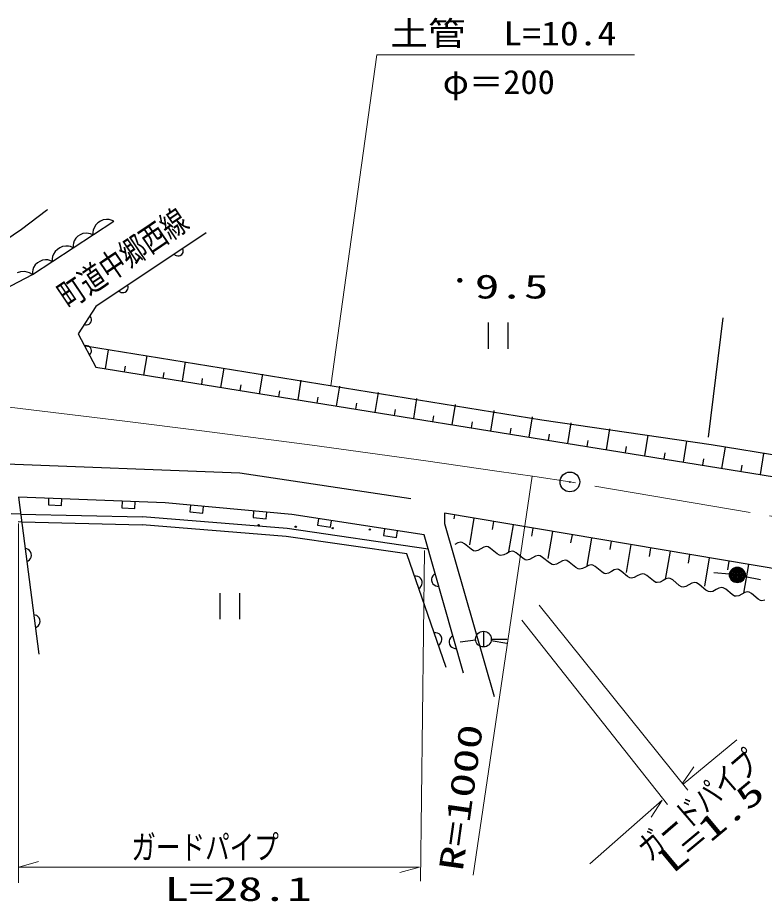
# Model space of a CAD drawing. Units: millimetres, scale not verified. Extents: x 40000 to 680000, y 20000 to 380000.
# Drawn here: x 424351 to 481284, y 249815 to 317206 of the extents above; entities that cross this region are included whole.
import ezdxf
from ezdxf.enums import TextEntityAlignment as Align

# ---------------------------------------------------------------- set-up
doc = ezdxf.new("R2010")
doc.units = ezdxf.units.MM
doc.header["$LTSCALE"] = 1000
doc.linetypes.add('CHAIN', pattern=[18.5, 12, -1.5, 3.5, -1.5])
for name, color, linetype, lineweight in [('M-BGD', 7, 'Continuous', 25), ('M-BMK', 2, 'CHAIN', 13), ('M-BMK-SRVR', 3, 'Continuous', 25), ('M-STR-HTXT', 7, 'Continuous', 13), ('M-STR-STRC', 7, 'Continuous', 25)]:
    doc.layers.add(name, color=color, linetype=linetype, lineweight=lineweight)
doc.layers.add('M-BMK-HTXT', color=7, linetype='Continuous')
doc.styles.add('ＭＳ ゴシック', font='')
doc.styles.get('ＭＳ ゴシック').set_extended_font_data('MS Gothic')

msp = doc.modelspace()

# ---------------------------------------------------------------- linework, layer by layer
at = {"layer": 'M-BGD'}
for p, q in [((426553, 302516), (426644, 302586)), ((424631, 301080), (426553, 302516)), ((425484, 297615), (431674, 301675)), ((430302, 301411), (430174, 301190)), ((430471, 301568), (430302, 301411)), ((430662, 301693), (430471, 301568)), ((430874, 301786), (430662, 301693)), ((431127, 301816), (430874, 301786)), ((431316, 301804), (431127, 301816)), ((431474, 301771), (431316, 301804)), ((431674, 301675), (431474, 301771)), ((422649, 299727), (424631, 301080)), ((429127, 300650), (428946, 300531)), ((429327, 300738), (429127, 300650)), ((429567, 300766), (429327, 300738)), ((429746, 300755), (429567, 300766)), ((429896, 300724), (429746, 300755)), ((430085, 300632), (429896, 300724)), ((430109, 301012), (430076, 300854)), ((430076, 300854), (430085, 300632)), ((430174, 301190), (430109, 301012)), ((438722, 300789), (430303, 295177)), ((428603, 300005), (428571, 299855)), ((428664, 300174), (428603, 300005)), ((428785, 300383), (428664, 300174)), ((428946, 300531), (428785, 300383)), ((427208, 299381), (427080, 299161)), ((427378, 299538), (427208, 299381)), ((427568, 299663), (427378, 299538)), ((427780, 299757), (427568, 299663)), ((428033, 299786), (427780, 299757)), ((428223, 299774), (428033, 299786)), ((428380, 299742), (428223, 299774)), ((428580, 299645), (428380, 299742)), ((428571, 299855), (428580, 299645)), ((436857, 299142), (436919, 299222)), ((436919, 299222), (436959, 299306)), ((436976, 299510), (436950, 299608)), ((436959, 299306), (436981, 299417)), ((436981, 299417), (436976, 299510)), ((426033, 298620), (425852, 298502)), ((426233, 298709), (426033, 298620)), ((426473, 298737), (426233, 298709)), ((426653, 298726), (426473, 298737)), ((426802, 298694), (426653, 298726)), ((426991, 298603), (426802, 298694)), ((427015, 298982), (426982, 298825)), ((426982, 298825), (426991, 298603)), ((427080, 299161), (427015, 298982)), ((436284, 299164), (436364, 299102)), ((436364, 299102), (436448, 299062)), ((436448, 299062), (436559, 299040)), ((436559, 299040), (436653, 299044)), ((436653, 299044), (436750, 299071)), ((436750, 299071), (436857, 299142)), ((425509, 297975), (425478, 297826)), ((425570, 298145), (425509, 297975)), ((425691, 298353), (425570, 298145)), ((425852, 298502), (425691, 298353)), ((417830, 293621), (425484, 297615)), ((424575, 297835), (424320, 297752)), ((424870, 297840), (424575, 297835)), ((425087, 297805), (424870, 297840)), ((425265, 297749), (425087, 297805)), ((425484, 297615), (425265, 297749)), ((425478, 297826), (425486, 297616)), ((432767, 296704), (432740, 296802)), ((432749, 296500), (432771, 296611)), ((432771, 296611), (432767, 296704)), ((432075, 296358), (432155, 296296)), ((432155, 296296), (432239, 296256)), ((432239, 296256), (432350, 296234)), ((432350, 296234), (432443, 296238)), ((432443, 296238), (432541, 296265)), ((432541, 296265), (432647, 296336)), ((432647, 296336), (432709, 296416)), ((432709, 296416), (432749, 296500)), ((430303, 295177), (428961, 293102)), ((429716, 293799), (429800, 293840)), ((429800, 293840), (429879, 293903)), ((429912, 294396), (429849, 294475)), ((429879, 293903), (429948, 294011)), ((429953, 294312), (429912, 294396)), ((429948, 294011), (429974, 294109)), ((429977, 294202), (429953, 294312)), ((429974, 294109), (429977, 294202)), ((460220, 293959), (460220, 291959)), ((461740, 291959), (461740, 293959)), ((478110, 294315), (476996, 285214)), ((429414, 293804), (429512, 293778)), ((429512, 293778), (429606, 293775)), ((429606, 293775), (429716, 293799)), ((428961, 293102), (430303, 290540)), ((429546, 292192), (429446, 292175)), ((464331, 286502), (429528, 292158)), ((429639, 292186), (429546, 292192)), ((429747, 292152), (429639, 292186)), ((429827, 292104), (429747, 292152)), ((429900, 292034), (429827, 292104)), ((429959, 291920), (429900, 292034)), ((429975, 291820), (429959, 291920)), ((429970, 291727), (429975, 291820)), ((431037, 290421), (431273, 291882)), ((429817, 291467), (429887, 291540)), ((429887, 291540), (429936, 291619)), ((429936, 291619), (429970, 291727)), ((433976, 289947), (434213, 291417)), ((430303, 290540), (515520, 276787)), ((432507, 290184), (432578, 290624)), ((436914, 289473), (437153, 290953)), ((439853, 288999), (440093, 290488)), ((435445, 289710), (435517, 290152)), ((442791, 288524), (443033, 290023)), ((438384, 289236), (438456, 289681)), ((441322, 288761), (441395, 289210)), ((445730, 288050), (445973, 289559)), ((444261, 288287), (444334, 288738)), ((448669, 287576), (448914, 289094)), ((451607, 287102), (451854, 288629)), ((447199, 287813), (447273, 288267)), ((450138, 287339), (450212, 287796)), ((454546, 286627), (454794, 288164)), ((453076, 286864), (453151, 287324)), ((457484, 286153), (457734, 287700)), ((460423, 285679), (460674, 287235)), ((456015, 286390), (456090, 286853)), ((463361, 285205), (463614, 286770)), ((477237, 284617), (464331, 286502)), ((458953, 285916), (459029, 286381)), ((461892, 285442), (461968, 285910)), ((466300, 284730), (466554, 286306)), ((469238, 284256), (469494, 285841)), ((464830, 284967), (464907, 285439)), ((472177, 283782), (472434, 285376)), ((467769, 284493), (467846, 284967)), ((470708, 284019), (470785, 284496)), ((475115, 283308), (475374, 284912)), ((492318, 282152), (477237, 284617)), ((478054, 282833), (478313, 284441)), ((473646, 283545), (473724, 284024)), ((480992, 282359), (481251, 283961)), ((476585, 283070), (476663, 283553)), ((479523, 282596), (479601, 283078)), ((424411, 280638), (425964, 268658)), ((435604, 280195), (424411, 280638)), ((426710, 280547), (426690, 280048)), ((427689, 280008), (427709, 280508)), ((426690, 280048), (427689, 280008)), ((432306, 280325), (432286, 279826)), ((432286, 279826), (433286, 279786)), ((433286, 279786), (433305, 280286)), ((445255, 279307), (435604, 280195)), ((437519, 280019), (437473, 279521)), ((438469, 279429), (438515, 279927)), ((424579, 279347), (423852, 279374)), ((424578, 279351), (433872, 279130)), ((444890, 278240), (433872, 279130)), ((437473, 279521), (438469, 279429)), ((442344, 279575), (442299, 279077)), ((442299, 279077), (443294, 278985)), ((443294, 278985), (443340, 279483)), ((455350, 277754), (445255, 279307)), ((504739, 271332), (456903, 279418)), ((456903, 279418), (456903, 278642)), ((457650, 279292), (457599, 278987)), ((459145, 279039), (458802, 277011)), ((424657, 278742), (424382, 278754)), ((424656, 278749), (433841, 278531)), ((444823, 277643), (433841, 278531)), ((447285, 278995), (447209, 278501)), ((447209, 278501), (448197, 278349)), ((448197, 278349), (448273, 278843)), ((456903, 278642), (460675, 265441)), ((460640, 278787), (460537, 278175)), ((462135, 278534), (461788, 276483)), ((455654, 276684), (444890, 278240)), ((452332, 278219), (452256, 277724)), ((452256, 277724), (453244, 277572)), ((453244, 277572), (453320, 278066)), ((458345, 267216), (455350, 277754)), ((463630, 278281), (463525, 277662)), ((465125, 278028), (464774, 275954)), ((466620, 277776), (466514, 277150)), ((454030, 276312), (444823, 277643)), ((457920, 277160), (457696, 277037)), ((458131, 277205), (457920, 277160)), ((458249, 277185), (458131, 277205)), ((458433, 277072), (458249, 277185)), ((458930, 276661), (458433, 277072)), ((468115, 277523), (467760, 275426)), ((469610, 277270), (469503, 276638)), ((471104, 277018), (470746, 274897)), ((425044, 276693), (424920, 276717)), ((425151, 276646), (425044, 276693)), ((425263, 276560), (425151, 276646)), ((425335, 276468), (425263, 276560)), ((425390, 276354), (425335, 276468)), ((425411, 276196), (425390, 276354)), ((457025, 267659), (454030, 276312)), ((459113, 276548), (458930, 276661)), ((459231, 276527), (459113, 276548)), ((459442, 276572), (459231, 276527)), ((459666, 276695), (459442, 276572)), ((459891, 276819), (459666, 276695)), ((460102, 276863), (459891, 276819)), ((460220, 276843), (460102, 276863)), ((460403, 276730), (460220, 276843)), ((460900, 276319), (460403, 276730)), ((461084, 276206), (460900, 276319)), ((461637, 276354), (461413, 276230)), ((461861, 276477), (461637, 276354)), ((462072, 276522), (461861, 276477)), ((462190, 276501), (462072, 276522)), ((462374, 276388), (462190, 276501)), ((462871, 275977), (462374, 276388)), ((472599, 276765), (472491, 276125)), ((474094, 276512), (473732, 274369)), ((425048, 275725), (425162, 275780)), ((425162, 275780), (425254, 275853)), ((425254, 275853), (425340, 275965)), ((425340, 275965), (425387, 276072)), ((425387, 276072), (425411, 276196)), ((461202, 276185), (461084, 276206)), ((461413, 276230), (461202, 276185)), ((463054, 275864), (462871, 275977)), ((463173, 275844), (463054, 275864)), ((463383, 275888), (463173, 275844)), ((463608, 276012), (463383, 275888)), ((463843, 276142), (463608, 276012)), ((464065, 276188), (463843, 276142)), ((464189, 276167), (464065, 276188)), ((464381, 276048), (464189, 276167)), ((464903, 275617), (464381, 276048)), ((465677, 275653), (465441, 275523)), ((465901, 275777), (465677, 275653)), ((466112, 275821), (465901, 275777)), ((466230, 275801), (466112, 275821)), ((466414, 275688), (466230, 275801)), ((466911, 275277), (466414, 275688)), ((475589, 276260), (475480, 275613)), ((477084, 276007), (476718, 273841)), ((478579, 275754), (478468, 275101)), ((465096, 275498), (464903, 275617)), ((465220, 275477), (465096, 275498)), ((465441, 275523), (465220, 275477)), ((467094, 275164), (466911, 275277)), ((467212, 275143), (467094, 275164)), ((467423, 275188), (467212, 275143)), ((467647, 275311), (467423, 275188)), ((467872, 275435), (467647, 275311)), ((468083, 275480), (467872, 275435)), ((468201, 275459), (468083, 275480)), ((468384, 275346), (468201, 275459)), ((468881, 274935), (468384, 275346)), ((469618, 274970), (469394, 274846)), ((469842, 275093), (469618, 274970)), ((470053, 275138), (469842, 275093)), ((470171, 275117), (470053, 275138)), ((470355, 275004), (470171, 275117)), ((470852, 274593), (470355, 275004)), ((480074, 275502), (479704, 273312)), ((454742, 274623), (454615, 274621)), ((454856, 274599), (454742, 274623)), ((454983, 274537), (454856, 274599)), ((455073, 274462), (454983, 274537)), ((455150, 274362), (455073, 274462)), ((455202, 274211), (455150, 274362)), ((455907, 274405), (455901, 274279)), ((455937, 274518), (455907, 274405)), ((456006, 274641), (455937, 274518)), ((456086, 274726), (456006, 274641)), ((456190, 274798), (456086, 274726)), ((469065, 274822), (468881, 274935)), ((469183, 274802), (469065, 274822)), ((469394, 274846), (469183, 274802)), ((471035, 274480), (470852, 274593)), ((471153, 274460), (471035, 274480)), ((471364, 274505), (471153, 274460)), ((471589, 274628), (471364, 274505)), ((471813, 274752), (471589, 274628)), ((472024, 274796), (471813, 274752)), ((472142, 274776), (472024, 274796)), ((472325, 274663), (472142, 274776)), ((472822, 274252), (472325, 274663)), ((473559, 274286), (473335, 274163)), ((473784, 274410), (473559, 274286)), ((473994, 274454), (473784, 274410)), ((474113, 274434), (473994, 274454)), ((474296, 274321), (474113, 274434)), ((474793, 273910), (474296, 274321)), ((478629, 274765), (477435, 274879)), ((479814, 274587), (480990, 274347)), ((454943, 273676), (455043, 273754)), ((455043, 273754), (455118, 273843)), ((455118, 273843), (455180, 273970)), ((455180, 273970), (455204, 274084)), ((455204, 274084), (455202, 274211)), ((455901, 274279), (455945, 274125)), ((455945, 274125), (456016, 274020)), ((456016, 274020), (456101, 273941)), ((456101, 273941), (456225, 273872)), ((456225, 273872), (456337, 273841)), ((456337, 273841), (456464, 273836)), ((473006, 274139), (472822, 274252)), ((473124, 274118), (473006, 274139)), ((473335, 274163), (473124, 274118)), ((474976, 273797), (474793, 273910)), ((475095, 273777), (474976, 273797)), ((475305, 273821), (475095, 273777)), ((475530, 273945), (475305, 273821)), ((475765, 274074), (475530, 273945)), ((475987, 274121), (475765, 274074)), ((476111, 274100), (475987, 274121)), ((476303, 273981), (476111, 274100)), ((476825, 273550), (476303, 273981)), ((477823, 273709), (477599, 273586)), ((478034, 273754), (477823, 273709)), ((478152, 273734), (478034, 273754)), ((478336, 273621), (478152, 273734)), ((478833, 273210), (478336, 273621)), ((439774, 273321), (439774, 271321)), ((441294, 271321), (441294, 273321)), ((477018, 273431), (476825, 273550)), ((477142, 273409), (477018, 273431)), ((477363, 273456), (477142, 273409)), ((477599, 273586), (477363, 273456)), ((479016, 273097), (478833, 273210)), ((479134, 273076), (479016, 273097)), ((479345, 273121), (479134, 273076)), ((479570, 273244), (479345, 273121)), ((479794, 273368), (479570, 273244)), ((480005, 273412), (479794, 273368)), ((480123, 273392), (480005, 273412)), ((480306, 273279), (480123, 273392)), ((480803, 272868), (480306, 273279)), ((480987, 272755), (480803, 272868)), ((481105, 272734), (480987, 272755)), ((481316, 272779), (481105, 272734)), ((425697, 271651), (425573, 271675)), ((425804, 271604), (425697, 271651)), ((425916, 271518), (425804, 271604)), ((425907, 270810), (425993, 270923)), ((425989, 271426), (425916, 271518)), ((426044, 271312), (425989, 271426)), ((425993, 270923), (426040, 271029)), ((426040, 271029), (426064, 271154)), ((426064, 271154), (426044, 271312)), ((425702, 270683), (425816, 270738)), ((425816, 270738), (425907, 270810)), ((456240, 270297), (456113, 270295)), ((456354, 270273), (456240, 270297)), ((456481, 270211), (456354, 270273)), ((459867, 270413), (459867, 269213)), ((456570, 270136), (456481, 270211)), ((456647, 270036), (456570, 270136)), ((456615, 269517), (456677, 269644)), ((456700, 269884), (456647, 270036)), ((456677, 269644), (456701, 269758)), ((456701, 269758), (456700, 269884)), ((457252, 269671), (457247, 269545)), ((457283, 269784), (457252, 269671)), ((457351, 269907), (457283, 269784)), ((457431, 269992), (457351, 269907)), ((457536, 270064), (457431, 269992)), ((459272, 269738), (458081, 269590)), ((460459, 269712), (461642, 269510)), ((460459, 269711), (461641, 269507)), ((460467, 269813), (461667, 269813)), ((456440, 269350), (456540, 269427)), ((456540, 269427), (456615, 269517)), ((457247, 269545), (457290, 269391)), ((457290, 269391), (457362, 269286)), ((457362, 269286), (457447, 269207)), ((457447, 269207), (457570, 269138)), ((457570, 269138), (457683, 269107)), ((457683, 269107), (457809, 269102))]:
    msp.add_line(p, q, dxfattribs=at)
for centre, radius in [((458065, 297174), 150), ((458065, 297174), 90), ((458065, 297174), 30), ((442726, 278497), 50), ((445552, 278385), 50), ((448378, 278273), 50), ((451204, 278161), 50), ((479226, 274707), 600), ((479226, 274707), 528), ((479226, 274707), 456), ((479226, 274707), 384), ((479226, 274707), 312), ((479226, 274707), 240), ((479226, 274707), 168), ((479226, 274707), 96), ((479226, 274707), 24), ((459867, 269813), 600)]:
    msp.add_circle(centre, radius, dxfattribs=at)
at = {"layer": 'M-BMK'}
for p, q in [((421204, 287804), (432533, 286443)), ((432533, 286443), (438388, 285703)), ((438388, 285703), (446796, 284599)), ((446796, 284599), (455477, 283405)), ((455477, 283405), (460899, 282632)), ((460899, 282632), (463779, 282213)), ((466455, 281798), (463779, 282213)), ((534911, 270191), (466455, 281798))]:
    msp.add_line(p, q, dxfattribs=at)
at = {"layer": 'M-BMK-SRVR'}
for radius in [750, 30]:
    msp.add_circle((466455, 281798), radius, dxfattribs=at)
at = {"layer": 'M-STR-HTXT'}
for p, q in [((448238, 289117), (451733, 314368)), ((451733, 314368), (471378, 314368)), ((463579, 282242), (459076, 251804)), ((424419, 278638), (424419, 251229)), ((455058, 251354), (455381, 276560)), ((464125, 272398), (475456, 258296)), ((462789, 271256), (473913, 257208)), ((479180, 262134), (475090, 258740)), ((475016, 258781), (475902, 260062)), ((467978, 252664), (473505, 257538)), ((473505, 257538), (472657, 256231)), ((424446, 252431), (425946, 252851)), ((424446, 252431), (454999, 252431)), ((454999, 252431), (453499, 252011))]:
    msp.add_line(p, q, dxfattribs=at)
at = {"layer": 'M-STR-STRC'}
for p, q in [((419321, 283341), (441284, 282487)), ((441284, 282487), (454340, 280535))]:
    msp.add_line(p, q, dxfattribs=at)

# ---------------------------------------------------------------- texts
at = {"layer": 'M-BGD', "style": 'ＭＳ ゴシック', "width": 1.5}
msp.add_text('9.5', height=1833, dxfattribs=at).set_placement((459210, 295237), align=Align.BOTTOM_LEFT)
at = {"layer": 'M-BMK-HTXT', "style": 'ＭＳ ゴシック', "width": 0.75}
msp.add_text('町道中郷西線', height=1833, rotation=34, dxfattribs=at).set_placement((428527, 294510), align=Align.BOTTOM_LEFT)
at = {"layer": 'M-STR-HTXT', "style": 'ＭＳ ゴシック'}
for s, width, p in [('土管\u3000L=10.4', 1.15, (452765, 314543)), ('φ＝200', 1.05, (456764, 310838)), ('ガードパイプ', 0.75, (433016, 252481)), ('L=28.1', 1.5, (435544, 249295))]:
    msp.add_text(s, height=1833, dxfattribs=dict(at, width=width)).set_placement(p, align=Align.BOTTOM_LEFT)
for s, rotation, width, p in [('R=1000', 82, 1.5, (458824, 251982)), ('ガードパイプ', 40.8, 0.75, (472934, 252380)), ('L=1.5', 39.8, 1.5, (474646, 251440))]:
    msp.add_text(s, height=1833, rotation=rotation, dxfattribs=dict(at, width=width)).set_placement(p, align=Align.BOTTOM_LEFT)

doc.saveas('drawing.dxf')
